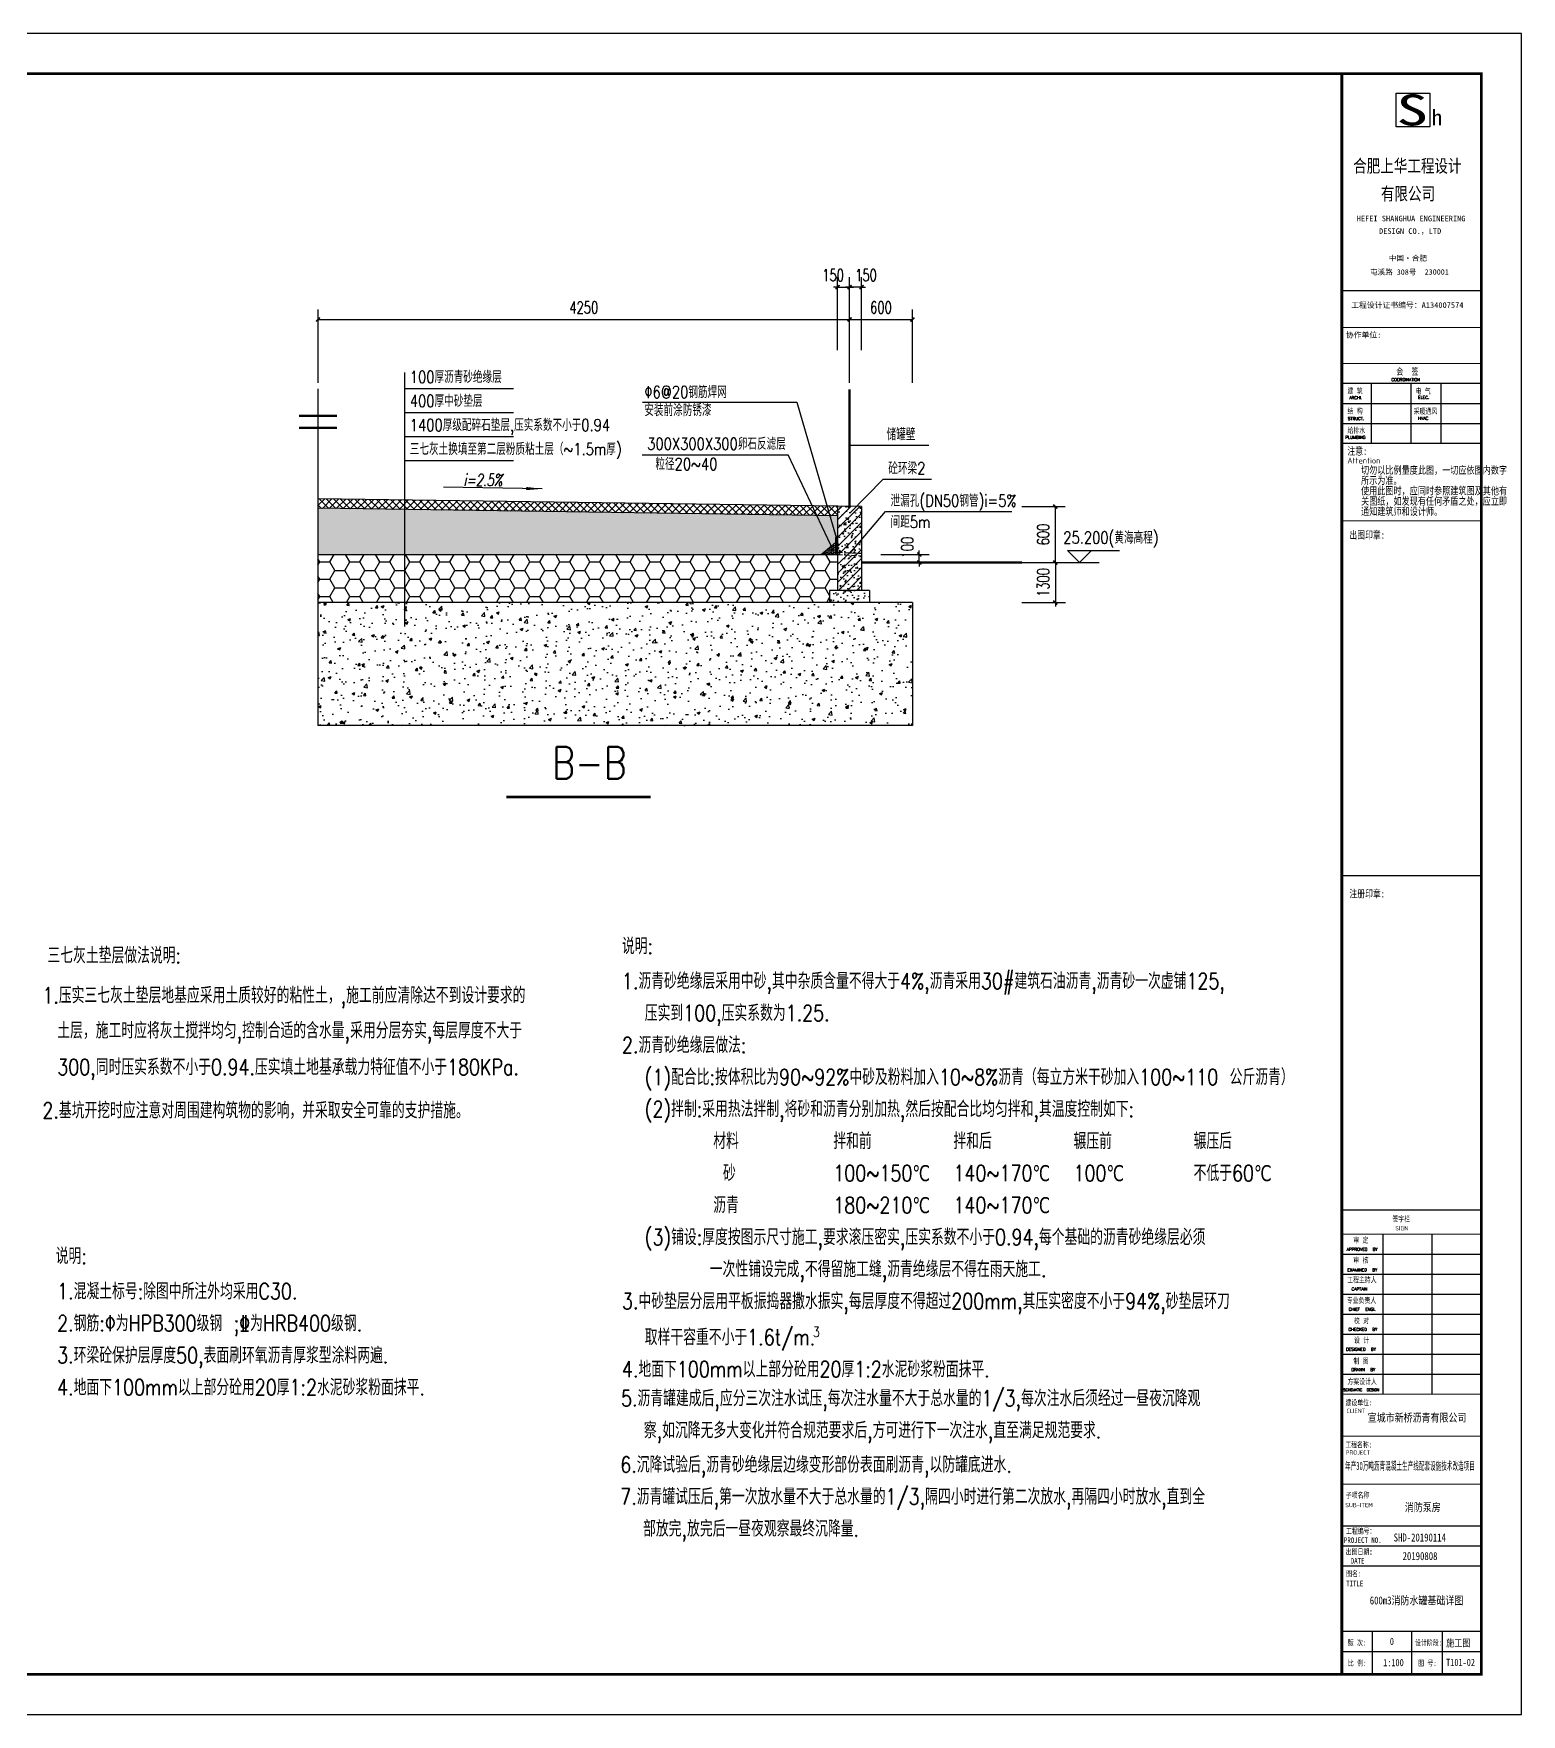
# Model space of a CAD drawing. Extents: x -957741 to -898341, y 157041 to 199041.
# Drawn here: x -935511 to -898341, y 157041 to 199041 of the extents above; entities that cross this region are included whole.
import ezdxf
from ezdxf.enums import TextEntityAlignment as Align

# ---------------------------------------------------------------- set-up
doc = ezdxf.new("R2010")
doc.units = 0
doc.header["$LTSCALE"] = 1000
doc.linetypes.add('DASH', pattern=[0.35, 0.25, -0.1])
doc.layers.get('0').update_dxf_attribs({"linetype": 'CONTINUOUS'})
doc.layers.get('Defpoints').update_dxf_attribs({"linetype": 'CONTINUOUS'})
doc.layers.add('OTHER', color=7, linetype='CONTINUOUS')
doc.styles.add('_HZTCH', font='txt.shx', dxfattribs={"width": 0.8, "bigfont": '!hztxt.shx'})
doc.styles.add('_HZTXT', font='txt', dxfattribs={"width": 0.8, "bigfont": 'HZTXT'})
doc.styles.add('_TXT', font='SIMPLEX.shx', dxfattribs={"width": 0.6})
doc.styles.add('DIM_FONT', font='SIMPLEX', dxfattribs={"width": 0.7, "bigfont": 'GBCBIG'})
doc.styles.add('HZ', font='txt.shx', dxfattribs={"width": 0.7, "height": 5, "bigfont": 'hztxt.shx'})
doc.styles.add('ITALICT', font='ITALICT')
doc.styles.add('STYLE-ARIAL', font='gbenor.shx', dxfattribs={"bigfont": 'gbcbig.shx'})
doc.styles.add('STYLE-黑体', font='simhei.ttf')
doc.styles.add('黑体', font='simhei.ttf')
doc.dimstyles.new('DIMN', dxfattribs={"dimtxt": 300, "dimasz": 100, "dimexe": 250, "dimexo": 300, "dimgap": 150, "dimtad": 1, "dimdec": 0, "dimzin": 0, "dimdsep": 46, "dimtxsty": 'DIM_FONT', "dimblk": 'ARCHTICK', "dimcen": 0.09, "dimclrt": 7, "dimazin": 2, "dimtfac": 1, "dimtdec": 0, "dimtix": 1, "dimtmove": 2, "dimatfit": 3, "dimldrblk": 'ARCHTICK', "dimfxl": 1, "dimtolj": 1, "dimtzin": 0, "dimarcsym": 0})

# ---------------------------------------------------------------- blocks, each defined once
blk = doc.blocks.new('_ArchTick')
at = {"color": 0, "linetype": 'ByBlock', "const_width": 0.4}
blk.add_lwpolyline([(-0.5, -0.5), (0.5, 0.5)], dxfattribs=at)
blk = doc.blocks.new('*D83')
at = {"layer": 'Defpoints', "color": 0, "transparency": 16777216}
for p in [(-913556, 191897), (-915126, 190318), (-913556, 190318)]:
    blk.add_point(p, dxfattribs=at)
at = {"layer": 'OTHER', "color": 0, "lineweight": -2, "transparency": 16777216}
for p, q in [((-915126, 190318), (-915126, 192147)), ((-913556, 190318), (-913556, 192147)), ((-915126, 191897), (-913556, 191897))]:
    blk.add_line(p, q, dxfattribs=at)
at = {"layer": 'OTHER', "color": 0, "lineweight": -2, "transparency": 16777216, "xscale": 100, "yscale": 100, "zscale": 100, "rotation": 180}
blk.add_blockref('_ArchTick', (-915126, 191897), dxfattribs=at)
at = {"layer": 'OTHER', "color": 0, "lineweight": -2, "transparency": 16777216, "xscale": 100, "yscale": 100, "zscale": 100}
blk.add_blockref('_ArchTick', (-913556, 191897), dxfattribs=at)
at = {"layer": 'OTHER', "color": 7, "transparency": 16777216, "insert": (-914341, 192197), "char_height": 300, "attachment_point": 5, "style": 'DIM_FONT'}
blk.add_mtext('\\A1;600', dxfattribs=at)
blk = doc.blocks.new('*D82')
at = {"layer": 'Defpoints', "color": 0, "transparency": 16777216}
for p in [(-915126, 192706), (-915126, 191127), (-914826, 191127)]:
    blk.add_point(p, dxfattribs=at)
at = {"layer": 'OTHER', "color": 0, "lineweight": -2, "transparency": 16777216}
for p, q in [((-915126, 191127), (-915126, 192956)), ((-914826, 191127), (-914826, 192956)), ((-915126, 192706), (-915226, 192706)), ((-914826, 192706), (-915126, 192706)), ((-914826, 192706), (-914726, 192706))]:
    blk.add_line(p, q, dxfattribs=at)
at = {"layer": 'OTHER', "color": 0, "lineweight": -2, "transparency": 16777216, "xscale": 100, "yscale": 100, "zscale": 100}
blk.add_blockref('_ArchTick', (-915126, 192706), dxfattribs=at)
at = {"layer": 'OTHER', "color": 0, "lineweight": -2, "transparency": 16777216, "xscale": 100, "yscale": 100, "zscale": 100, "rotation": 180}
blk.add_blockref('_ArchTick', (-914826, 192706), dxfattribs=at)
at = {"layer": 'OTHER', "color": 7, "transparency": 16777216, "insert": (-914716, 193006), "char_height": 300, "attachment_point": 5, "style": 'DIM_FONT'}
blk.add_mtext('\\A1;150', dxfattribs=at)
blk = doc.blocks.new('*D80')
at = {"layer": 'Defpoints', "color": 0, "transparency": 16777216}
for p in [(-910825, 187224), (-910821, 185824), (-909989, 185824)]:
    blk.add_point(p, dxfattribs=at)
at = {"layer": 'OTHER', "color": 0, "lineweight": -2, "transparency": 16777216}
for p, q in [((-910825, 187224), (-909739, 187224)), ((-909989, 187224), (-909989, 185824)), ((-910821, 185824), (-909739, 185824))]:
    blk.add_line(p, q, dxfattribs=at)
at = {"layer": 'OTHER', "color": 0, "lineweight": -2, "transparency": 16777216, "xscale": 100, "yscale": 100, "zscale": 100}
for p, rotation in [((-909989, 187224), 90), ((-909989, 185824), 270)]:
    blk.add_blockref('_ArchTick', p, dxfattribs=dict(at, rotation=rotation))
at = {"layer": 'OTHER', "color": 7, "transparency": 16777216, "insert": (-910289, 186524), "char_height": 300, "attachment_point": 5, "rotation": 90, "style": 'DIM_FONT'}
blk.add_mtext('\\A1;600', dxfattribs=at)
blk = doc.blocks.new('*D79')
at = {"layer": 'Defpoints', "color": 0, "transparency": 16777216}
for p in [(-914345, 186024), (-914344, 185824), (-913383, 186024)]:
    blk.add_point(p, dxfattribs=at)
at = {"layer": 'OTHER', "color": 0, "lineweight": -2, "transparency": 16777216}
for p, q in [((-913383, 186024), (-913383, 186124)), ((-914345, 186024), (-913133, 186024)), ((-914344, 185824), (-913133, 185824)), ((-913383, 185824), (-913383, 186024)), ((-913383, 185824), (-913383, 185724))]:
    blk.add_line(p, q, dxfattribs=at)
at = {"layer": 'OTHER', "color": 0, "lineweight": -2, "transparency": 16777216, "xscale": 100, "yscale": 100, "zscale": 100}
for p, rotation in [((-913383, 186024), 270), ((-913383, 185824), 90)]:
    blk.add_blockref('_ArchTick', p, dxfattribs=dict(at, rotation=rotation))
at = {"layer": 'OTHER', "color": 7, "transparency": 16777216, "insert": (-913683, 186195), "char_height": 300, "attachment_point": 5, "rotation": 90, "style": 'DIM_FONT'}
blk.add_mtext('\\A1;100', dxfattribs=at)
blk = doc.blocks.new('*D78')
at = {"layer": 'Defpoints', "color": 0, "transparency": 16777216}
for p in [(-910821, 185824), (-910825, 184824), (-909985, 184824)]:
    blk.add_point(p, dxfattribs=at)
at = {"layer": 'OTHER', "color": 0, "lineweight": -2, "transparency": 16777216}
for p, q in [((-910821, 185824), (-909735, 185824)), ((-909985, 185824), (-909985, 185924)), ((-909985, 185824), (-909985, 184824)), ((-910825, 184824), (-909735, 184824)), ((-909985, 184824), (-909985, 184724))]:
    blk.add_line(p, q, dxfattribs=at)
at = {"layer": 'OTHER', "color": 0, "lineweight": -2, "transparency": 16777216, "xscale": 100, "yscale": 100, "zscale": 100}
for p, rotation in [((-909985, 185824), 270), ((-909985, 184824), 90)]:
    blk.add_blockref('_ArchTick', p, dxfattribs=dict(at, rotation=rotation))
at = {"layer": 'OTHER', "color": 7, "transparency": 16777216, "insert": (-910285, 185324), "char_height": 300, "attachment_point": 5, "rotation": 90, "style": 'DIM_FONT'}
blk.add_mtext('\\A1;1300', dxfattribs=at)
blk = doc.blocks.new('_ARROW')
blk.add_solid([(0, 0), (-1, 0.1), (-1, -0.1)])
blk = doc.blocks.new('*D77')
at = {"layer": 'Defpoints', "color": 0, "transparency": 16777216}
for p in [(-915126, 191897), (-928406, 190318), (-915126, 190318)]:
    blk.add_point(p, dxfattribs=at)
at = {"layer": 'OTHER', "color": 0, "lineweight": -2, "transparency": 16777216}
for p, q in [((-928406, 190318), (-928406, 192147)), ((-915126, 190318), (-915126, 192147)), ((-928406, 191897), (-915126, 191897))]:
    blk.add_line(p, q, dxfattribs=at)
at = {"layer": 'OTHER', "color": 0, "lineweight": -2, "transparency": 16777216, "xscale": 100, "yscale": 100, "zscale": 100, "rotation": 180}
blk.add_blockref('_ArchTick', (-928406, 191897), dxfattribs=at)
at = {"layer": 'OTHER', "color": 0, "lineweight": -2, "transparency": 16777216, "xscale": 100, "yscale": 100, "zscale": 100}
blk.add_blockref('_ArchTick', (-915126, 191897), dxfattribs=at)
at = {"layer": 'OTHER', "color": 7, "transparency": 16777216, "insert": (-921766, 192197), "char_height": 300, "attachment_point": 5, "style": 'DIM_FONT'}
blk.add_mtext('\\A1;4250', dxfattribs=at)
blk = doc.blocks.new('*D76')
at = {"layer": 'Defpoints', "color": 0, "transparency": 16777216}
for p in [(-915126, 192706), (-915426, 191127), (-915126, 191127)]:
    blk.add_point(p, dxfattribs=at)
at = {"layer": 'OTHER', "color": 0, "lineweight": -2, "transparency": 16777216}
for p, q in [((-915426, 191127), (-915426, 192956)), ((-915126, 191127), (-915126, 192956)), ((-915426, 192706), (-915526, 192706)), ((-915426, 192706), (-915126, 192706)), ((-915126, 192706), (-915026, 192706))]:
    blk.add_line(p, q, dxfattribs=at)
at = {"layer": 'OTHER', "color": 0, "lineweight": -2, "transparency": 16777216, "xscale": 100, "yscale": 100, "zscale": 100}
blk.add_blockref('_ArchTick', (-915426, 192706), dxfattribs=at)
at = {"layer": 'OTHER', "color": 0, "lineweight": -2, "transparency": 16777216, "xscale": 100, "yscale": 100, "zscale": 100, "rotation": 180}
blk.add_blockref('_ArchTick', (-915126, 192706), dxfattribs=at)
at = {"layer": 'OTHER', "color": 7, "transparency": 16777216, "insert": (-915536, 193006), "char_height": 300, "attachment_point": 5, "style": 'DIM_FONT'}
blk.add_mtext('\\A1;150', dxfattribs=at)

msp = doc.modelspace()

# ---------------------------------------------------------------- hatches: boundary and pattern name
at = {"layer": 'OTHER'}
h = msp.add_hatch(dxfattribs=at)
h.set_pattern_fill('ANSI37', color=256, scale=1000, style=0)
h.set_pattern_definition([(45, (-1329236.45, 230655.63), (-88.388348, 88.388348), []), (135, (-1329236.45, 230655.63), (-88.388348, -88.388348), [])])
h.paths.add_polyline_path([(-926241.3, 187388.1), (-928406.4, 187419.2), (-928406.4, 187179.2), (-926241.3, 187147.9)])
h.paths.add_polyline_path([(-916056.8, 187241.9), (-926241.3, 187388.1), (-926241.3, 187147.9), (-915942.9, 186999.1)])
h.paths.add_polyline_path([(-915688.6, 187236.6), (-916056.8, 187241.9), (-915942.9, 186999.1), (-915618.4, 186994.5)])
h.paths.add_polyline_path([(-915426.4, 187232.8), (-915688.6, 187236.6), (-915618.4, 186994.5), (-915426.4, 186991.7)])
h = msp.add_hatch(dxfattribs=at)
h.set_pattern_fill('AR-SAND', color=256, scale=100, style=0)
h.set_pattern_definition([(37.5, (-1329236.45, 230655.63), (-6.299336, 192.682377), [0, -152, 0, -170, 0, -162.5]), (7.5, (-1329236.45, 230655.63), (176.97767, 282.2146), [0, -82, 0, -137, 0, -52.5]), (327.5, (-1329359.45, 230655.63), (311.414186, 0.565905), [0, -50, 0, -180, 0, -235]), (317.5, (-1329359.45, 230655.63), (300.61266, 87.76756), [0, -25, 0, -118, 0, -135])])
h.paths.add_polyline_path([(-926241.3, 187147.9), (-928406.4, 187179.2), (-928406.4, 186024.2), (-926241.3, 186024.2)])
h.paths.add_polyline_path([(-915942.9, 186999.1), (-926241.3, 187147.9), (-926241.3, 186024.2), (-915826, 186024.2), (-915581.5, 186229.5)])
h.paths.add_polyline_path([(-915618.4, 186994.5), (-915942.9, 186999.1), (-915581.5, 186229.5), (-915461.4, 186330.4), (-915461.4, 186452.6)])
h.paths.add_polyline_path([(-915426.4, 186991.7), (-915618.4, 186994.5), (-915461.4, 186452.6), (-915461.4, 186330.4), (-915426.4, 186359.8)])
h = msp.add_hatch(dxfattribs=at)
h.set_pattern_fill('AR-CONC', color=256, scale=2, style=0)
h.set_pattern_definition([(50, (-1398696.95, 145677.5), (364.36934, -31.87817), [38.1, -419.1]), (355, (-1398696.95, 145677.5), (-70.48565, 382.1133), [30.48, -335.28]), (100.451, (-1398666.6, 145674.84), (293.885, 350.23338), [32.38, -356.18]), (46.1842, (-1398696.95, 145779.1), (542.1581, -84.08466), [57.15, -628.65]), (96.6356, (-1398651.77, 145772.1), (474.80847, 494.8511), [48.57, -534.27]), (351.184, (-1398696.95, 145779.1), (474.8092, 494.85024), [45.72, -502.92]), (21, (-1398646.15, 145753.7), (303.22976, -204.53104), [38.1, -419.1]), (326, (-1398646.15, 145753.7), (123.60406, 368.37593), [30.48, -335.28]), (71.4514, (-1398620.9, 145736.65), (426.83298, 163.84572), [32.38, -356.18]), (37.5, (-1398696.95, 145677.5), (6.177207, 169.110078), [0, -331.216, 0, -340.36, 0, -336.55]), (7.5, (-1398696.95, 145677.5), (133.639325, 200.36115), [0, -194.056, 0, -323.596, 0, -128.27]), (327.5, (-1398810.24, 145677.5), (271.18119, -11.457488), [0, -127, 0, -396.24, 0, -525.78]), (317.5, (-1398861.04, 145677.5), (296.25836, 50.85298), [0, -165.1, 0, -263.144, 0, -373.38])])
h.paths.add_polyline_path([(-914826.4, 186393.5), (-914826.4, 187224.2), (-915426.4, 187232.8), (-915426.4, 186084.2), (-915103.6, 186068.1)])
h.paths.add_polyline_path([(-915426.4, 186024.2), (-915426.4, 185124.2), (-914826.4, 185124.2), (-914826.4, 185994.2)])
h.paths.add_polyline_path([(-915426.4, 186084.2), (-915426.4, 186024.2), (-914826.4, 185994.2), (-914826.4, 186054.2)])
h.paths.add_polyline_path([(-914826.4, 186054.2), (-914826.4, 186393.5), (-915103.6, 186068.1)])
h = msp.add_hatch(dxfattribs=at)
h.set_pattern_fill('ANSI31', color=256, scale=50, style=0)
h.set_pattern_definition([(45, (-1398696.95, 145677.5), (-112.2532, 112.2532), [])])
h.paths.add_polyline_path([(-914826.4, 186393.5), (-914826.4, 187224.2), (-915426.4, 187232.8), (-915426.4, 186084.2), (-915103.6, 186068.1)])
h.paths.add_polyline_path([(-914826.4, 186054.2), (-914826.4, 186393.5), (-915103.6, 186068.1)])
h.paths.add_polyline_path([(-915426.4, 186084.2), (-915426.4, 186024.2), (-914826.4, 185994.2), (-914826.4, 186054.2)])
h.paths.add_polyline_path([(-915426.4, 186024.2), (-915426.4, 185124.2), (-914826.4, 185124.2), (-914826.4, 185994.2)])
h = msp.add_hatch(dxfattribs=at)
h.set_pattern_fill('HONEY', color=256, scale=10, style=0)
h.set_pattern_definition([(0, (-997759.353, 36863.126), (47.625, 27.4963), [31.75, -63.5]), (120, (-997759.353, 36863.126), (-47.6249943, 27.49631), [31.75, -63.5]), (60, (-997759.353, 36863.126), (5.7e-06, 54.99261), [-63.5, 31.75])])
h.paths.add_polyline_path([(-915826, 186024.2), (-915426.4, 186024.2), (-915426.4, 186359.8)])
h = msp.add_hatch(dxfattribs=at)
h.set_pattern_fill('HONEY', color=256, scale=2000, style=0)
h.set_pattern_definition([(0, (-1329236.45, 230655.63), (375, 216.50635), [250, -500]), (120, (-1329236.45, 230655.63), (-375, 216.50635), [250, -500]), (60, (-1329236.45, 230655.63), (8e-07, 433.0127), [-500, 250])])
h.paths.add_polyline_path([(-915626.4, 184824.2), (-915626.4, 185124.2), (-915426.4, 185124.2), (-915426.4, 186024.2), (-926241.3, 186024.2), (-926241.3, 184824.2)])
h.paths.add_polyline_path([(-928406.4, 186024.2), (-928406.4, 184824.2), (-926241.3, 184824.2), (-926241.3, 186024.2)])
h = msp.add_hatch(dxfattribs=at)
h.set_pattern_fill('AR-CONC', color=256, scale=100, style=0)
h.set_pattern_definition([(50, (-1379426.45, 177655.6), (717.2602, -62.7521), [75, -825]), (355, (-1379426.45, 177655.6), (-138.7513, 752.1921), [60, -660]), (100.4514, (-1379366.7, 177650.4), (578.5094, 689.4395), [63.7402, -701.1421]), (46.1842, (-1379426.45, 177855.6), (1067.241, -165.519), [112.5, -1237.5]), (96.6356, (-1379337.5, 177841.8), (934.6627, 974.1179), [95.6103, -1051.713]), (351.1842, (-1379426.4, 177855.6), (934.662, 974.1186), [90, -990]), (21, (-1379326.45, 177805.6), (596.90705, -402.6189), [75, -825]), (326, (-1379326.45, 177805.6), (243.3153, 725.15), [60, -660]), (71.4514, (-1379276.7, 177772.1), (840.2226, 322.5305), [63.7402, -701.1421]), (37.5, (-1379426.45, 177655.63), (12.15986, 332.89385), [0, -652, 0, -670, 0, -662.5]), (7.5, (-1379426.45, 177655.63), (263.06954, 394.4117), [0, -382, 0, -637, 0, -252.5]), (327.5, (-1379649.45, 177655.63), (533.82244, -22.55487), [0, -250, 0, -780, 0, -1035]), (317.5, (-1379749.45, 177655.63), (583.18617, 100.105), [0, -325, 0, -518, 0, -735])])
h.paths.add_polyline_path([(-928406.4, 184824.2), (-928406.4, 181754.2), (-913556.4, 181754.2), (-913556.4, 184824.2)])
h = msp.add_hatch(dxfattribs=at)
h.set_pattern_fill('AR-CONC', color=256, scale=2, style=0)
h.set_pattern_definition([(50, (-1398696.95, 145177.52), (364.36934, -31.87817), [38.1, -419.1]), (355, (-1398696.95, 145177.52), (-70.48565, 382.1133), [30.48, -335.28]), (100.451, (-1398666.6, 145174.86), (293.885, 350.23338), [32.38, -356.18]), (46.1842, (-1398696.95, 145279.1), (542.1581, -84.08466), [57.15, -628.65]), (96.6356, (-1398651.77, 145272.1), (474.80847, 494.8511), [48.57, -534.27]), (351.184, (-1398696.95, 145279.1), (474.8092, 494.85024), [45.72, -502.92]), (21, (-1398646.15, 145253.72), (303.22976, -204.53104), [38.1, -419.1]), (326, (-1398646.15, 145253.72), (123.60406, 368.37593), [30.48, -335.28]), (71.4514, (-1398620.9, 145236.68), (426.83298, 163.84572), [32.38, -356.18]), (37.5, (-1398696.95, 145177.52), (6.177207, 169.110078), [0, -331.216, 0, -340.36, 0, -336.55]), (7.5, (-1398696.95, 145177.52), (133.639325, 200.36115), [0, -194.056, 0, -323.596, 0, -128.27]), (327.5, (-1398810.24, 145177.52), (271.18119, -11.457488), [0, -127, 0, -396.24, 0, -525.78]), (317.5, (-1398861.04, 145177.52), (296.25836, 50.85298), [0, -165.1, 0, -263.144, 0, -373.38])])
h.paths.add_polyline_path([(-914626.4, 184824.2), (-914626.4, 185124.2), (-915626.4, 185124.2), (-915626.4, 184824.2)])

# ---------------------------------------------------------------- linework, layer by layer
for p, q in [((-926241.3, 190569), (-926241.3, 184229.4)), ((-902090.7, 190299.4), (-902090.7, 188814.3)), ((-901099.7, 190299.4), (-901099.7, 188814.3)), ((-900351.9, 190299.4), (-900351.9, 188814.3)), ((-928406.4, 190164.4), (-928406.4, 181754.2)), ((-926241.3, 190174.5), (-923521.9, 190174.5)), ((-926241.3, 189574.5), (-923521.9, 189574.5)), ((-920298.4, 189834.9), (-916441.4, 189834.9)), ((-916441.4, 189834.9), (-915461.4, 186452.6)), ((-902839, 189799.7), (-899341.5, 189799.7)), ((-902839, 189300.1), (-899341.5, 189300.1)), ((-926241.3, 188974.5), (-923521.9, 188974.5)), ((-915126.4, 188754.5), (-913143.6, 188754.5)), ((-926241.3, 188374.5), (-923521.9, 188374.5)), ((-920307.5, 188517.4), (-916655.7, 188517.4)), ((-915526.9, 186113.1), (-916655.7, 188517.4)), ((-915121.7, 187058), (-914282.7, 187906.9)), ((-914282.7, 187906.9), (-913081.7, 187906.9)), ((-914826.4, 187224.2), (-928406.4, 187419.2)), ((-915426.4, 186991.7), (-928406.4, 187179.2)), ((-915426.4, 187231.7), (-915426.4, 185124.2)), ((-915121.7, 186046.8), (-914228.4, 187095.6)), ((-914826.4, 187224.2), (-914826.4, 185124.2)), ((-914228.4, 187095.6), (-911072.4, 187095.6)), ((-915426.4, 186359.8), (-915826, 186024.2)), ((-909681.1, 186124.2), (-909081.1, 186124.2)), ((-909381.1, 185824.2), (-909681.1, 186124.2)), ((-909381.1, 186124.2), (-908381.1, 186124.2)), ((-909081.1, 186124.2), (-909381.1, 185824.2)), ((-928406.4, 186024.2), (-915426.4, 186024.2)), ((-909814, 185824.2), (-908887, 185824.2)), ((-913556.4, 184824.2), (-928406.4, 184824.2)), ((-914626.4, 185124.2), (-915626.4, 185124.2)), ((-915626.4, 185124.2), (-915626.4, 184824.2)), ((-914626.4, 184824.2), (-915626.4, 184824.2)), ((-914626.4, 185124.2), (-914626.4, 184824.2)), ((-913556.4, 184824.2), (-913556.4, 181754.2)), ((-913556.4, 181754.2), (-928406.4, 181754.2)), ((-901798.4, 165037.4), (-901798.4, 169034.6)), ((-900570.4, 165043.8), (-900570.4, 169041)), ((-902828.7, 168541.4), (-899341.5, 168541.4)), ((-902828.7, 168041.7), (-901798.4, 168041.7)), ((-901798.4, 168041.7), (-899341.5, 168041.7)), ((-902828.7, 167542.1), (-901798.4, 167542.1)), ((-901798.4, 167542.1), (-899341.5, 167542.1)), ((-902828.7, 167042.4), (-899341.5, 167042.4)), ((-902828.7, 166542.8), (-899341.5, 166542.8)), ((-902828.7, 166043.1), (-901798.4, 166043.1)), ((-901798.4, 166043.1), (-899341.5, 166043.1)), ((-902828.7, 165543.5), (-899341.5, 165543.5))]:
    msp.add_line(p, q, dxfattribs=at)
at = {"layer": 'OTHER', "linetype": 'DASH', "ltscale": 0.5}
for p, q in [((-915424.9, 186084.1), (-914826.4, 186054.2)), ((-915426.4, 186024.2), (-914827.9, 185994.3))]:
    msp.add_line(p, q, dxfattribs=at)
at = {"layer": 'OTHER', "color": 7, "linetype": 'Continuous'}
for p, q in [((-899341.5, 159115.5), (-902828.7, 159115.5)), ((-902070.6, 159115.5), (-902070.6, 158040.7)), ((-901089.1, 159115.5), (-901089.1, 158040.7)), ((-900317.5, 159115.5), (-900317.5, 158040.7)), ((-902828.7, 158613.9), (-899341.5, 158613.9))]:
    msp.add_line(p, q, dxfattribs=at)
at = {"layer": 'OTHER', "linetype": 'Continuous'}
msp.add_lwpolyline([(-957741.5, 157040.7), (-898341.5, 157040.7), (-898341.5, 199040.7), (-957741.5, 199040.7)], close=True, dxfattribs=at)
at = {"layer": 'OTHER', "ltscale": 1.1, "const_width": 70}
msp.add_lwpolyline([(-955241.5, 158040.7), (-899341.5, 158040.7), (-899341.5, 198040.7), (-955241.5, 198040.7)], close=True, dxfattribs=at)
msp.add_lwpolyline([(-902828.7, 158040.7), (-902828.7, 198040.7)], dxfattribs=at)
at = {"layer": 'OTHER'}
msp.add_lwpolyline([(-901465.8, 197553.7), (-900627.5, 197553.7), (-900627.5, 196715.4), (-901465.8, 196715.4)], close=True, dxfattribs=at)
at = {"layer": 'OTHER', "linetype": 'Continuous', "const_width": 30}
for points in [[(-899341.5, 192617.1), (-902828.7, 192617.1)], [(-899341.5, 191697.9), (-902828.7, 191697.9)], [(-899341.5, 190799), (-902828.7, 190799)], [(-902828.7, 188800.4), (-899341.5, 188800.4)], [(-902828.7, 186866.3), (-899341.5, 186866.3)]]:
    msp.add_lwpolyline(points, dxfattribs=at)
at = {"layer": 'OTHER'}
for points, const_width in [([(-902839, 190299.4), (-899341.5, 190299.4)], 30), ([(-915126.4, 190149.8), (-915126.4, 187239.2)], 60), ([(-928877.6, 189491), (-927935.2, 189491)], 60), ([(-928877.6, 189191), (-927935.2, 189191)], 60), ([(-915461.4, 186452.6), (-915461.4, 186024.2)], 60), ([(-914826.4, 185824.2), (-910820.5, 185824.2)], 60), ([(-923704.4, 179965.6), (-920094.4, 179965.6)], 60), ([(-899341.5, 169646.2), (-902828.7, 169646.2)], 30), ([(-902828.7, 169041), (-899341.5, 169041)], 30), ([(-902828.7, 165043.8), (-899341.5, 165043.8)], 30)]:
    msp.add_lwpolyline(points, dxfattribs=dict(at, const_width=const_width))
msp.add_lwpolyline([(-922805.3, 187666.2), (-925272.1, 187703.2)], dxfattribs=at)
at = {"layer": 'OTHER', "color": 7, "linetype": 'Continuous', "const_width": 30}
for points in [[(-902828.7, 177997.3), (-899341.5, 177997.3)], [(-902816.3, 163993.8), (-899329.1, 163993.8)], [(-902828.7, 162792.7), (-899341.5, 162792.7)], [(-899341.5, 161745.7), (-902828.7, 161745.7)], [(-899341.5, 161246.1), (-902828.7, 161246.1)], [(-899341.5, 160746.4), (-902828.7, 160746.4)], [(-902828.7, 159115.5), (-899341.5, 159115.5)]]:
    msp.add_lwpolyline(points, dxfattribs=at)

# ---------------------------------------------------------------- block references
at = {"layer": 'OTHER', "xscale": 400.0000000000435, "yscale": 400, "zscale": 400, "rotation": 359.1406277559996}
msp.add_blockref('_ARROW', (-922805.3, 187666.2), dxfattribs=at)

# ---------------------------------------------------------------- texts
at = {"layer": 'OTHER', "color": 7, "linetype": 'Continuous', "style": 'STYLE-黑体', "width": 1.5}
msp.add_text('S', height=773.8, dxfattribs=at).set_placement((-901463.6, 196746.8))
at = {"layer": 'OTHER', "color": 7, "linetype": 'Continuous'}
for s, height, style, p in [('h', 386.9, 'STYLE-黑体', (-900582, 196751.3)), ('CLIENT', 107.48, 'STYLE-ARIAL', (-902713.7, 164571.7)), ('SUB-ITEM', 107.48, 'STYLE-ARIAL', (-902740.7, 162217.2))]:
    msp.add_text(s, height=height, dxfattribs=dict(at, style=style)).set_placement(p)
at = {"layer": 'OTHER', "linetype": 'Continuous', "style": 'STYLE-黑体'}
for s, height, width, p in [('合肥上华工程设计', 322.43, 0.769231, (-902543.3, 195573.9)), ('有限公司', 322.43, 0.769231, (-901850.4, 194879.6)), ('SHD-20190114', 200, 0.8, (-901532.1, 161360.8)), ('20190808', 200, 0.8, (-901308.8, 160897.2))]:
    msp.add_text(s, height=height, dxfattribs=dict(at, width=width)).set_placement(p)
at = {"layer": 'OTHER', "ltscale": 1.2, "style": '黑体'}
for s, height, p in [('HEFEI SHANGHUA ENGINEERING', 139.718, (-902456.1, 194349.7)), ('DESIGN CO.，LTD', 139.718, (-901898.4, 194036)), ('工程设计证书编号：A134007574', 139.718, (-902594.1, 192187.2)), ('协作单位:', 139.72, (-902726, 191441.9))]:
    msp.add_text(s, height=height, dxfattribs=at).set_placement(p)
at = {"layer": 'OTHER', "linetype": 'Continuous'}
for s, height, style, p in [('中国·合肥', 134.34, 'STYLE-黑体', (-901653.2, 193362.1)), ('屯溪路 308号', 134.34, 'STYLE-黑体', (-902120.5, 193015.5)), ('230001', 134.34, 'STYLE-黑体', (-900757.6, 193017.7)), ('Attention', 143.3, 'STYLE-ARIAL', (-902689.1, 188298.2))]:
    msp.add_text(s, height=height, dxfattribs=dict(at, style=style)).set_placement(p)
at = {"layer": 'OTHER'}
for s, height, style, width, p in [('会  签', 167.66, '黑体', 0.75, (-901468.7, 190513.8)), ('100厚沥青砂绝缘层', 300, '_HZTXT', 0.8, (-926113, 190310.4)), ('%%1306@20钢筋焊网', 300, '_HZTXT', 0.8, (-920254.2, 189933.4)), ('400厚中砂垫层', 300, '_HZTXT', 0.8, (-926113, 189710.4)), ('建 筑', 139.72, '黑体', 0.75, (-902685.1, 190044.5)), ('电 气', 139.72, '黑体', 0.75, (-900987, 190039.3)), ('1400厚级配碎石垫层,压实系数不小于0.94', 300, '_HZTXT', 0.8, (-926113, 189110.4)), ('安装前涂防锈漆', 300, '_HZTXT', 0.8, (-920254.2, 189481.1)), ('结 构', 139.72, '黑体', 0.75, (-902685.1, 189541.2)), ('采暖通风', 139.72, '黑体', 0.75, (-901028.9, 189535.5)), ('储罐壁', 300, '_HZTXT', 0.8, (-914202.3, 188878)), ('给排水', 139.72, '黑体', 0.75, (-902685.1, 189056.1)), ('三七灰土换填至第二层粉质粘土层（~1.5m厚)', 300, '_HZTXT', 0.8, (-926113, 188510.4)), ('300X300X300卵石反滤层', 300, '_HZTXT', 0.8, (-920181.3, 188640.9)), ('注意:', 186.29, '黑体', 0.75, (-902688.4, 188516.2)), ('粒径20~40', 300, '_HZTXT', 0.8, (-919976.4, 188135.2)), ('砼环梁2', 300, '_HZTXT', 0.8, (-914156.4, 188030.3)), ('切勿以比例量度此图，一切应依图内数字', 187.651, '_HZTXT', 0.8, (-902347, 188021.1)), ('i=2.5%', 300, 'ITALICT', 0.7, (-924769.9, 187738.1)), ('所示为准。', 187.65, '_HZTXT', 0.8, (-902347, 187763.2)), ('泄漏孔(DN50钢管)i=5%', 300, '_HZTXT', 0.8, (-914102.2, 187219.1)), ('使用此图时，应同时参照建筑图及其他有', 187.651, '_HZTXT', 0.8, (-902347, 187505.2)), ('关图纸，如发现有任何矛盾之处，应立即', 187.651, '_HZTXT', 0.8, (-902347, 187247.3)), ('间距5m', 300, '_HZTXT', 0.8, (-914102.2, 186689.1)), ('通知建筑师和设计师。', 187.65, '_HZTXT', 0.8, (-902347, 186989.3)), ('出图印章:', 186.29, '黑体', 0.75, (-902637.9, 186419.7)), ('B-B', 800, 'HZ', 0.8, (-922558.4, 180420.2)), ('说明:', 400, '_HZTXT', 0.8, (-920812.4, 176038.7)), ('三七灰土垫层做法说明:', 400, '_HZTXT', 0.8, (-935165.7, 175804.8)), ('1.沥青砂绝缘层采用中砂,其中杂质含量不得大于4%,沥青采用30#建筑石油沥青,沥青砂一次虚铺125,', 400, '_HZTXT', 0.8, (-920812.4, 175166.2)), ('1.压实三七灰土垫层地基应采用土质较好的粘性土，,施工前应清除达不到设计要求的', 400, '_HZTXT', 0.8, (-935291.8, 174808.6)), ('  压实到100,压实系数为1.25.', 400, '_HZTXT', 0.8, (-920812.4, 174366.2)), ('土层，施工时应将灰土搅拌均匀,控制合适的含水量,采用分层夯实,每层厚度不大于', 400, '_HZTXT', 0.8, (-934919.4, 173929.3)), ('2.沥青砂绝缘层做法:', 400, '_HZTXT', 0.8, (-920812.4, 173566.2)), ('300,同时压实系数不小于0.94.压实填土地基承载力特征值不小于180KPa.', 400, '_HZTXT', 0.8, (-934919.4, 173016.3)), ('  (1)配合比:按体积比为90~92%中砂及粉料加入10~8%沥青（每立方米干砂加入100~110 公斤沥青）', 400, '_HZTXT', 0.8, (-920812.4, 172766.2)), ('2.基坑开挖时应注意对周围建构筑物的影响，并采取安全可靠的支护措施。', 400, '_HZTXT', 0.8, (-935291.8, 171932.4)), ('  (2)拌制:采用热法拌制,将砂和沥青分别加热,然后按配合比均匀拌和,其温度控制如下:', 400, '_HZTXT', 0.8, (-920812.4, 171966.2)), ('材料', 400, '_HZTXT', 0.8, (-918531, 171166.2)), ('拌和前', 400, '_HZTXT', 0.8, (-915531, 171166.2)), ('拌和后', 400, '_HZTXT', 0.8, (-912531, 171166.2)), ('辗压前', 400, '_HZTXT', 0.8, (-909531, 171166.2)), ('辗压后', 400, '_HZTXT', 0.8, (-906531, 171166.2)), ('砂', 400, '_HZTXT', 0.8, (-918288.2, 170366.2)), ('100~150℃', 400, '_HZTXT', 0.8, (-915531, 170366.2)), ('140~170℃', 400, '_HZTXT', 0.8, (-912531, 170366.2)), ('100℃', 400, '_HZTXT', 0.8, (-909531, 170366.2)), ('不低于60℃', 400, '_HZTXT', 0.8, (-906531, 170366.2)), ('沥青', 400, '_HZTXT', 0.8, (-918531, 169566.2)), ('180~210℃', 400, '_HZTXT', 0.8, (-915531, 169566.2)), ('140~170℃', 400, '_HZTXT', 0.8, (-912531, 169566.2)), ('签字栏', 139.72, '黑体', 0.75, (-901561.6, 169353.4)), ('  (3)铺设:厚度按图示尺寸施工,要求滚压密实,压实系数不小于0.94,每个基础的沥青砂绝缘层必须', 400, '_HZTXT', 0.8, (-920812.4, 168766.2)), ('审 定', 139.72, '黑体', 0.75, (-902543.7, 168822.3)), ('说明:', 400, '_HZTXT', 0.8, (-934959.3, 168294.8)), ('审 核', 139.72, '黑体', 0.75, (-902540.7, 168322.5)), ('一次性铺设完成,不得留施工缝,沥青绝缘层不得在雨天施工.', 400, '_HZTXT', 0.8, (-918618.4, 167966.2)), ('1.混凝土标号:除图中所注外均采用C30.', 400, '_HZTXT', 0.8, (-934922.6, 167413.5)), ('3.中砂垫层分层用平板振捣器撒水振实,每层厚度不得超过200mm,其压实密度不小于94%,砂垫层环刀', 400, '_HZTXT', 0.8, (-920812.4, 167166.2)), ('工程主持人', 139.72, '黑体', 0.75, (-902692.9, 167831.2)), ('专业负责人', 139.72, '黑体', 0.75, (-902701.5, 167317.4)), ('2.钢筋:%%130为HPB300级钢 ;%%132为HRB400级钢.', 400, '_HZTXT', 0.8, (-934922.6, 166613.5)), ('  取样干容重不小于1.6t/m.', 400, '_HZTXT', 0.8, (-920812.4, 166266.2)), ('校 对', 139.72, '黑体', 0.75, (-902525.5, 166809.5)), ('设 计', 139.72, '黑体', 0.75, (-902523, 166323.6)), ('3.环梁砼保护层厚度50,表面刷环氧沥青厚浆型涂料两遍.', 400, '_HZTXT', 0.8, (-934922.6, 165813.5)), ('4.地面下100mm以上部分砼用20厚1:2水泥砂浆粉面抹平.', 400, '_HZTXT', 0.8, (-920812.4, 165466.2)), ('制 图', 139.72, '黑体', 0.75, (-902537.2, 165800.4)), ('4.地面下100mm以上部分砼用20厚1:2水泥砂浆粉面抹平.', 400, '_HZTXT', 0.8, (-934922.6, 165013.5)), ('5.沥青罐建成后,应分三次注水试压,每次注水量不大于总水量的1/3,每次注水后须经过一昼夜沉降观', 400, '_HZTXT', 0.8, (-920835, 164738.9)), ('方案设计人', 139.72, '黑体', 0.75, (-902686.8, 165289.2)), ('  察,如沉降无多大变化并符合规范要求后,方可进行下一次注水,直至满足规范要求.', 400, '_HZTXT', 0.8, (-920835, 163938.9)), ('6.沉降试验后,沥青砂绝缘层边缘变形部份表面刷沥青,以防罐底进水.', 400, '_HZTXT', 0.8, (-920854.3, 163081.8)), ('年产30万吨沥青混凝土生产线配套设施技术改造项目', 200, '黑体', 0.5, (-902746.8, 163150)), ('7.沥青罐试压后,第一次放水量不大于总水量的1/3,隔四小时进行第二次放水,再隔四小时放水,直到全', 400, '_HZTXT', 0.8, (-920854.3, 162281.8)), ('  部放完,放完后一昼夜观察最终沉降量.', 400, '_HZTXT', 0.8, (-920854.3, 161481.8))]:
    msp.add_text(s, height=height, dxfattribs=dict(at, style=style, width=width)).set_placement(p)
at = {"layer": 'OTHER', "style": 'HZ'}
for s, height, p in [('COORDINATION', 74.948, (-901587.8, 190356.3)), ('ARCHI.', 74.95, (-902640.4, 189905.1)), ('ELEC.', 74.95, (-900921, 189911.9)), ('STRUCT.', 74.95, (-902676.4, 189383.8)), ('HVAC', 74.95, (-900921, 189389.7)), ('PLUMBING', 74.95, (-902739.5, 188916.6)), ('APPROVED  BY', 74.948, (-902706.1, 168624.2)), ('EXAMINED  BY', 74.948, (-902686.2, 168110.9)), ('CAPTAIN', 74.95, (-902585.7, 167631.8)), ('CHIEF  ENGI.', 74.948, (-902656.1, 167127.9)), ('CHECKED  BY', 74.948, (-902662.6, 166622.1)), ('DESIGNED  BY', 74.948, (-902720.4, 166126.9)), ('DRAWN  BY', 74.95, (-902587.3, 165617.4)), ('SCHEMATIC  DESIGN', 64.955, (-902789.5, 165117.8))]:
    msp.add_text(s, height=height, dxfattribs=at).set_placement(p)
at = {"layer": 'OTHER', "style": '_HZTXT', "width": 0.8}
msp.add_text('25.200(黄海高程)', height=300, dxfattribs=at).set_placement((-908596.7, 186424.2), align=Align.MIDDLE)
at = {"layer": 'OTHER', "color": 7}
for s, height, style, width, p in [('注册印章:', 186.29, '黑体', 0.75, (-902637.9, 177455.1)), ('建设单位:', 139.72, '黑体', 0.75, (-902734.9, 164763.4)), ('工程名称:', 139.72, '黑体', 0.75, (-902741.8, 163711)), ('子项名称', 139.72, '黑体', 0.75, (-902726.4, 162450.4)), ('工程编号：', 139.72, '黑体', 0.75, (-902723.7, 161551.9)), ('出图日期', 139.72, '黑体', 0.75, (-902728.2, 161035.8)), (':', 150.5, '_TXT', 0.6, (-902118.9, 161035.8)), ('图名:', 139.72, '黑体', 0.75, (-902717.9, 160488.7)), ('TITLE', 139.72, '黑体', 0.75, (-902719.4, 160242.6)), ('版 次:', 139.72, '黑体', 0.75, (-902677.6, 158762.8)), ('设计阶段:', 139.72, '黑体', 0.75, (-900994, 158763)), ('比 例:', 139.72, '黑体', 0.75, (-902676.4, 158255.6)), ('图 号:', 139.72, '黑体', 0.75, (-900920.9, 158253))]:
    msp.add_text(s, height=height, dxfattribs=dict(at, style=style, width=width)).set_placement(p)
at = {"layer": 'OTHER', "style": 'STYLE-ARIAL'}
msp.add_text('SIGN', height=107.48, dxfattribs=at).set_placement((-901331.1, 169189.5), align=Align.MIDDLE_CENTER)
msp.add_text('SIGN', height=107.48, dxfattribs=at).set_placement((-901331.1, 169189.5), align=Align.MIDDLE_CENTER)
at = {"layer": 'OTHER', "style": '_HZTCH', "width": 0.8}
msp.add_text('3', height=250, dxfattribs=at).set_placement((-916042.3, 166723), align=Align.TOP_LEFT)
at = {"layer": 'OTHER', "style": '黑体', "width": 0.8}
for s, p in [('宣城市新桥沥青有限公司', (-900947.2, 164354.9)), ('600m3消防水罐基础详图', (-900961.6, 159788.3))]:
    msp.add_text(s, height=200, dxfattribs=at).set_placement(p, align=Align.CENTER)
at = {"layer": 'OTHER', "color": 7, "linetype": 'Continuous', "style": 'STYLE-ARIAL'}
msp.add_text('PROJECT', height=107.48, dxfattribs=at).set_placement((-902425.3, 163583.3), align=Align.MIDDLE_CENTER)
at = {"layer": 'OTHER', "linetype": 'Continuous', "style": 'STYLE-黑体', "width": 0.8}
msp.add_text('消防泵房', height=200, dxfattribs=at).set_placement((-900805.9, 162115.6), align=Align.CENTER)
at = {"layer": 'OTHER', "color": 7, "style": '黑体', "width": 0.75}
for s, height, p in [('PROJECT NO.', 139.718, (-902303.8, 161393.8)), ('DATE', 139.72, (-902432.8, 160877.7))]:
    msp.add_text(s, height=height, dxfattribs=at).set_placement(p, align=Align.MIDDLE_CENTER)
at = {"layer": 'OTHER', "color": 3, "linetype": 'Continuous', "style": 'STYLE-黑体', "width": 0.8}
for s, p in [('0', (-901627.7, 158775.3)), ('施工图', (-900221, 158735.5)), ('1:100', (-901794.6, 158245.5)), ('T101-02', (-900221.3, 158250.6))]:
    msp.add_text(s, height=180, dxfattribs=at).set_placement(p)

# ---------------------------------------------------------------- dimensions: what is measured, and where the dimension line sits
at = {"layer": 'OTHER'}
dim = msp.add_linear_dim(base=(-915126.4, 192705.5), p1=(-915426.4, 191126.8), p2=(-915126.4, 191126.8), text='150', dimstyle='DIMN', override={"dimexo": 0, "dimlfac": 0.5, "dimsah": 1}, dxfattribs=at)
dim.commit()
dim.dimension.update_dxf_attribs({"geometry": '*D76', "text_midpoint": (-915536.4, 193005.5), "dimtype": 160})
dim = msp.add_linear_dim(base=(-915126.4, 192705.5), p1=(-914826.4, 191126.8), p2=(-915126.4, 191126.8), angle=180, text='150', dimstyle='DIMN', override={"dimexo": 0, "dimlfac": 0.5, "dimsah": 1}, dxfattribs=at)
dim.commit()
dim.dimension.update_dxf_attribs({"geometry": '*D82', "text_midpoint": (-914716.4, 193005.5), "dimtype": 160})
for base, p1, p2, text, picture, middle in [((-915126.4, 191897), (-928406.4, 190318.3), (-915126.4, 190318.3), '4250', '*D77', (-921766.4, 192197)), ((-913556.4, 191897), (-915126.4, 190318.3), (-913556.4, 190318.3), '600', '*D83', (-914341.4, 192197))]:
    dim = msp.add_linear_dim(base=base, p1=p1, p2=p2, text=text, dimstyle='DIMN', override={"dimexo": 0, "dimlfac": 0.5, "dimsah": 1}, dxfattribs=at)
    dim.commit()
    dim.dimension.update_dxf_attribs({"geometry": picture, "text_midpoint": middle})
for base, p1, p2, text, picture, middle in [((-909988.8, 185824.2), (-910824.7, 187224.2), (-910820.5, 185824.2), '600', '*D80', (-910288.8, 186524.2)), ((-909984.6, 184824.2), (-910820.5, 185824.2), (-910824.7, 184824.2), '1300', '*D78', (-910284.6, 185324.2))]:
    dim = msp.add_linear_dim(base=base, p1=p1, p2=p2, angle=90, text=text, dimstyle='DIMN', override={"dimexo": 0, "dimlfac": 0.5, "dimsah": 1}, dxfattribs=at)
    dim.commit()
    dim.dimension.update_dxf_attribs({"geometry": picture, "text_midpoint": middle})
dim = msp.add_linear_dim(base=(-913382.9, 186024.3), p1=(-914343.6, 185824.2), p2=(-914345.1, 186024.3), angle=90, dimstyle='DIMN', override={"dimexo": 0, "dimlfac": 0.5, "dimsah": 1}, dxfattribs=at)
dim.commit()
dim.dimension.update_dxf_attribs({"geometry": '*D79', "text_midpoint": (-913682.9, 186195), "dimtype": 160})

doc.saveas('drawing.dxf')
